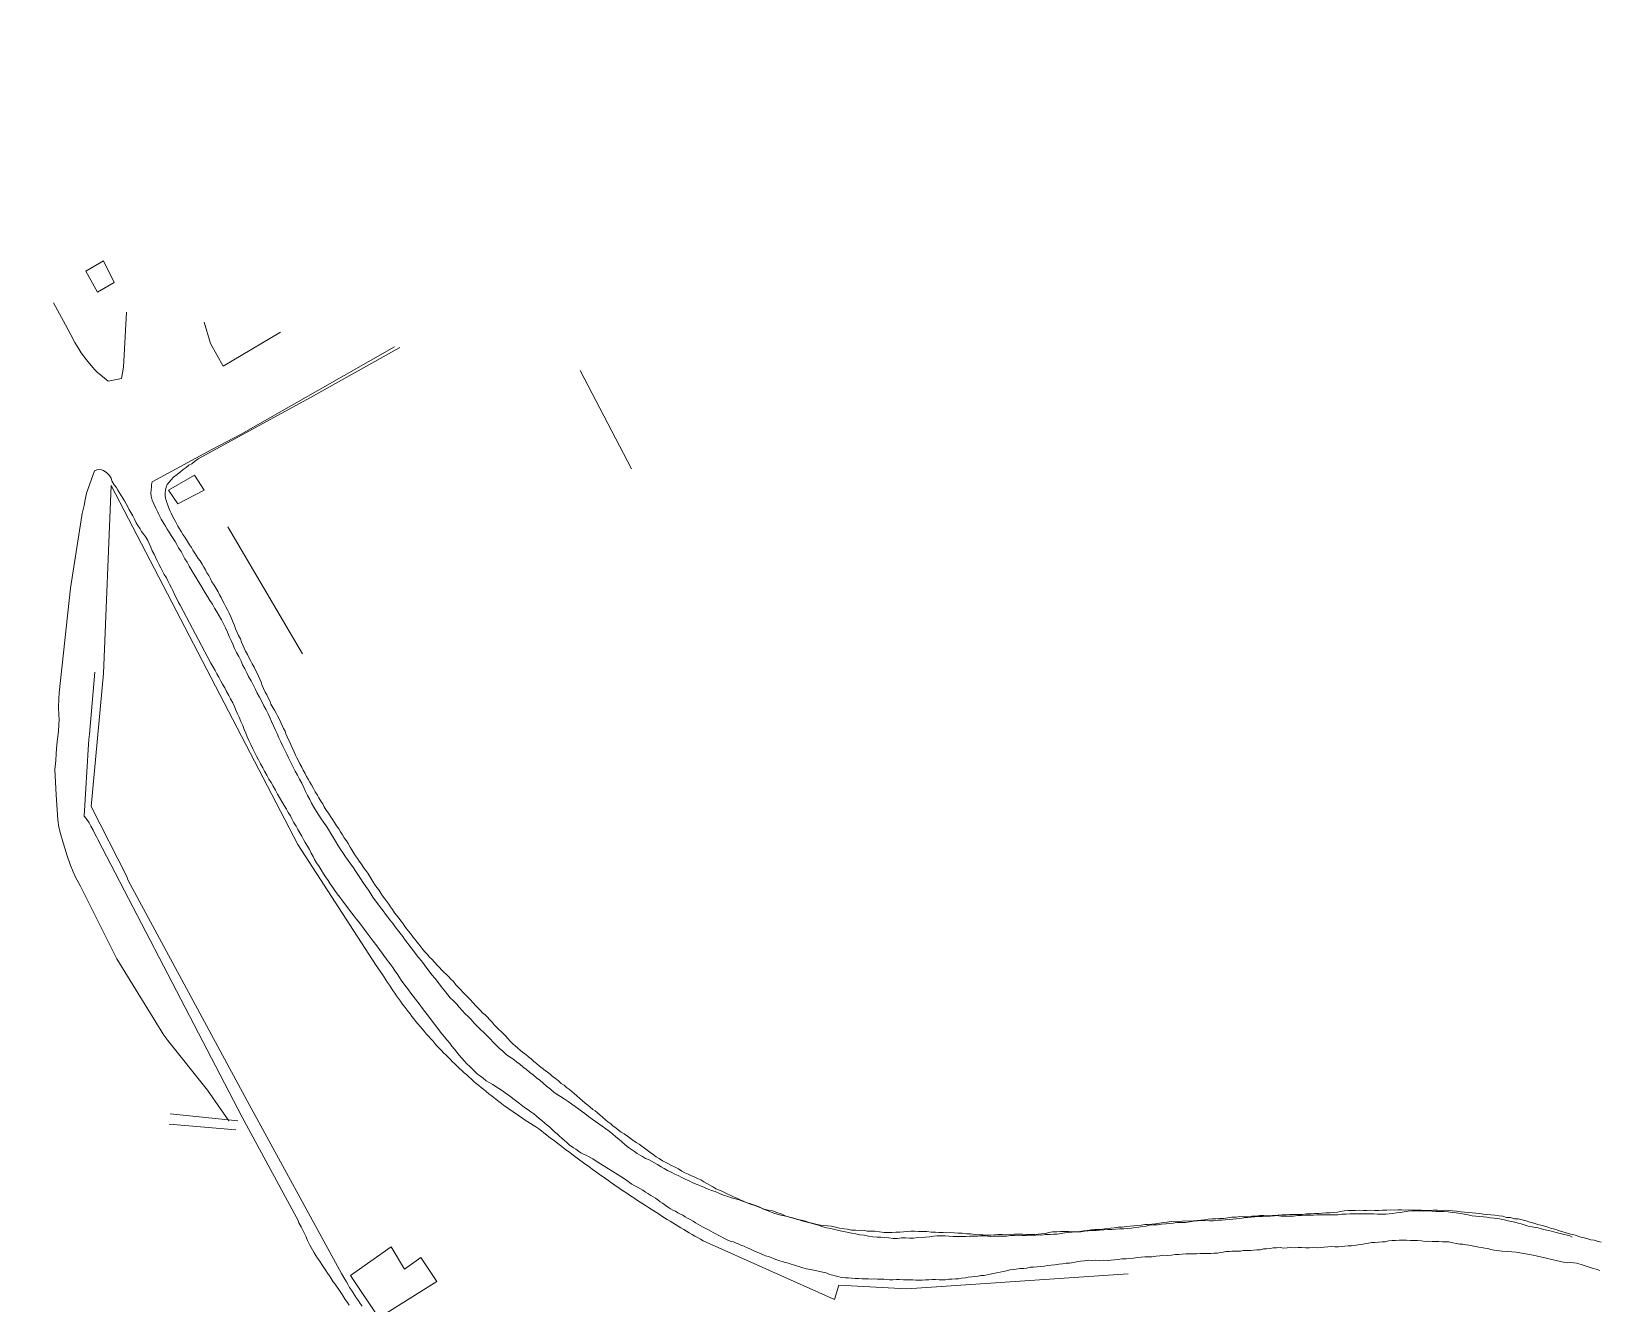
# Model space of a CAD drawing. Header units: inches. Extents: x 610851 to 630254, y 1234683 to 1264905.
# Drawn here: x 622825.68 to 622835.86, y 1246160.74 to 1246169.01 of the extents above; entities that cross this region are included whole.
import ezdxf

# ---------------------------------------------------------------- set-up
doc = ezdxf.new("R2010")
doc.units = ezdxf.units.IN
doc.header["$MEASUREMENT"] = 0
doc.layers.add('Level 50', color=7, linetype='Continuous', lineweight=0)
doc.layers.add('Level 7', color=7, linetype='Continuous', lineweight=0)
doc.styles.add('Styletxt', font='txt.shx')
doc.dimstyles.new('STANDARD-Linear', dxfattribs={"dimtxt": 1.5, "dimasz": 1.13, "dimexe": 0.125, "dimexo": 0.000625, "dimgap": 0.3, "dimtad": 1, "dimzin": 7, "dimdsep": 46, "dimtxsty": 'Styletxt', "dimsah": 1, "dimcen": 2.5, "dimclrd": 1, "dimclre": 1, "dimclrt": 2, "dimaunit": 1, "dimadec": 7, "dimazin": 0, "dimtfac": 1, "dimtofl": 0, "dimtmove": 1, "dimatfit": 3, "dimfxl": 1, "dimtolj": 1, "dimtzin": 0, "dimarcsym": 0})

msp = doc.modelspace()

# ---------------------------------------------------------------- linework, layer by layer
at = {"layer": 'Level 50', "color": 7, "flags": 128}
for points in [[(622826.14533, 1246167.51788), (622826.21443, 1246167.3781), (622826.10682, 1246167.31369), (622826.02906, 1246167.45164), (622826.14533, 1246167.51788)], [(622825.8198, 1246167.24503), (622825.89786, 1246167.10284), (622825.91472, 1246167.07037), (622825.93152, 1246167.03748), (622825.95908, 1246166.9868), (622825.97914, 1246166.95307), (622826.0005, 1246166.9196), (622826.03331, 1246166.87371), (622826.08645, 1246166.81258), (622826.10347, 1246166.7944)], [(622826.29393, 1246167.18395), (622826.27474, 1246166.82704), (622826.26214, 1246166.75207)], [(622827.29595, 1246167.05486), (622826.92246, 1246166.83407), (622826.84034, 1246166.98058), (622826.80028, 1246167.11872)], [(622826.46151, 1246166.08168), (622826.84887, 1246166.29227), (622827.04043, 1246166.39089), (622828.03589, 1246166.95954)], [(622835.69405, 1246161.17172), (622835.67741, 1246161.17975), (622835.66142, 1246161.18307), (622835.6411, 1246161.18864), (622835.61492, 1246161.19454), (622835.58922, 1246161.20079), (622835.57469, 1246161.20561), (622835.5587, 1246161.20893), (622835.53879, 1246161.21444), (622835.50683, 1246161.22109), (622835.48832, 1246161.22768), (622835.47239, 1246161.23142), (622835.45453, 1246161.23329), (622835.43421, 1246161.23886), (622835.41682, 1246161.2411), (622835.40084, 1246161.24442), (622835.38051, 1246161.24998), (622835.362, 1246161.25658), (622835.34209, 1246161.26209), (622835.32171, 1246161.26724), (622835.29999, 1246161.27172), (622835.27821, 1246161.27579), (622835.25349, 1246161.28318), (622835.23171, 1246161.28725), (622835.20993, 1246161.29132), (622835.18633, 1246161.29436), (622835.1631, 1246161.29693), (622835.1395, 1246161.29997), (622835.11627, 1246161.30254), (622835.09267, 1246161.30558), (622835.06762, 1246161.30713), (622835.04403, 1246161.31017), (622835.01785, 1246161.31606), (622834.99028, 1246161.32088), (622834.96668, 1246161.32392), (622834.93911, 1246161.32873), (622834.91406, 1246161.33028), (622834.88648, 1246161.33509), (622834.86102, 1246161.33669), (622834.83451, 1246161.33674), (622834.80764, 1246161.33725), (622834.78259, 1246161.3388), (622834.75315, 1246161.34217), (622834.72881, 1246161.33941), (622834.70376, 1246161.34096), (622834.67725, 1246161.34101), (622834.65038, 1246161.34152), (622834.62786, 1246161.33979), (622834.60201, 1246161.33513), (622834.57621, 1246161.33088), (622834.55187, 1246161.32812), (622834.52788, 1246161.3249), (622834.50349, 1246161.32173), (622834.48096, 1246161.32), (622834.4541, 1246161.32052), (622834.42759, 1246161.32056), (622834.40212, 1246161.32216), (622834.37567, 1246161.32262), (622834.34875, 1246161.32273), (622834.32189, 1246161.32324), (622834.29936, 1246161.32151), (622834.27285, 1246161.32156), (622834.2478, 1246161.32311), (622834.22341, 1246161.31994), (622834.19654, 1246161.32045), (622834.17074, 1246161.3162), (622834.14424, 1246161.31625), (622834.1155, 1246161.31532), (622834.08899, 1246161.31537), (622834.06213, 1246161.31588), (622834.03521, 1246161.31599), (622834.01128, 1246161.31318), (622833.98436, 1246161.31328), (622833.95749, 1246161.31379), (622833.93351, 1246161.31057), (622833.90659, 1246161.31067), (622833.88266, 1246161.30786), (622833.85574, 1246161.30796), (622833.82742, 1246161.30698), (622833.80055, 1246161.3075), (622833.77111, 1246161.31087), (622833.7446, 1246161.31092), (622833.71587, 1246161.30999), (622833.68942, 1246161.31046), (622833.6625, 1246161.31056), (622833.6367, 1246161.30631), (622833.60983, 1246161.30682), (622833.58585, 1246161.3036), (622833.55893, 1246161.3037), (622833.53206, 1246161.30421), (622833.50808, 1246161.30099), (622833.48122, 1246161.30151), (622833.45536, 1246161.29684), (622833.42957, 1246161.29259), (622833.40125, 1246161.29161), (622833.3769, 1246161.28885), (622833.35185, 1246161.2904), (622833.32746, 1246161.28723), (622833.30347, 1246161.28401), (622833.27913, 1246161.28125), (622833.27913, 1246161.28125), (622833.25515, 1246161.27803), (622833.23081, 1246161.27527), (622833.20496, 1246161.27061), (622833.17916, 1246161.26635), (622833.15084, 1246161.26537), (622833.12397, 1246161.26589), (622833.09999, 1246161.26267), (622833.07559, 1246161.2595), (622833.05167, 1246161.25669), (622833.02293, 1246161.25576), (622832.99713, 1246161.25151), (622832.97063, 1246161.25156), (622832.94623, 1246161.24839), (622832.92483, 1246161.24231), (622832.90043, 1246161.23914), (622832.8765, 1246161.23633), (622832.85211, 1246161.23316), (622832.82813, 1246161.22994), (622832.80378, 1246161.22718), (622832.77939, 1246161.22401), (622832.75294, 1246161.22447), (622832.72461, 1246161.22349), (622832.70022, 1246161.22032), (622832.6733, 1246161.22042), (622832.64937, 1246161.21762), (622832.62105, 1246161.21664), (622832.59852, 1246161.21491), (622832.5716, 1246161.21501), (622832.54726, 1246161.21225), (622832.52328, 1246161.20903), (622832.49888, 1246161.20586), (622832.47202, 1246161.20638), (622832.44551, 1246161.20642), (622832.41864, 1246161.20694), (622832.39359, 1246161.20848), (622832.36667, 1246161.20859), (622832.34269, 1246161.20536), (622832.31582, 1246161.20588), (622832.29003, 1246161.20163), (622832.26857, 1246161.19513), (622832.24423, 1246161.19238), (622832.2217, 1246161.19065), (622832.19917, 1246161.18892), (622832.17225, 1246161.18902), (622832.14575, 1246161.18907), (622832.11888, 1246161.18959), (622832.09196, 1246161.18969), (622832.06551, 1246161.19015), (622832.04111, 1246161.18698), (622832.01279, 1246161.186), (622831.98774, 1246161.18754), (622831.96082, 1246161.18765), (622831.93829, 1246161.18592), (622831.91395, 1246161.18316), (622831.8889, 1246161.18471), (622831.86198, 1246161.18481), (622831.83693, 1246161.18635), (622831.81188, 1246161.1879), (622831.78249, 1246161.19168), (622831.75598, 1246161.19173), (622831.72799, 1246161.1966), (622831.70154, 1246161.19706), (622831.67608, 1246161.19866), (622831.65102, 1246161.2002), (622831.6285, 1246161.19848), (622831.60345, 1246161.20002), (622831.57653, 1246161.20012), (622831.55335, 1246161.20311), (622831.52643, 1246161.20321), (622831.49703, 1246161.207), (622831.47053, 1246161.20704), (622831.44361, 1246161.20714), (622831.41856, 1246161.20869), (622831.39351, 1246161.21023), (622831.36917, 1246161.20748), (622831.34664, 1246161.20575), (622831.32224, 1246161.20258), (622831.29719, 1246161.20412), (622831.27326, 1246161.20132), (622831.24453, 1246161.20039), (622831.21948, 1246161.20193), (622831.19003, 1246161.2053), (622831.161, 1246161.20862), (622831.13554, 1246161.21022), (622831.10908, 1246161.21068), (622831.0811, 1246161.21555), (622831.05857, 1246161.21382), (622831.03352, 1246161.21537), (622831.00847, 1246161.21691), (622830.98235, 1246161.22322), (622830.9573, 1246161.22477), (622830.92972, 1246161.22958), (622830.90355, 1246161.23548), (622830.87743, 1246161.24179), (622830.85238, 1246161.24333), (622830.82873, 1246161.24596), (622830.80555, 1246161.24895), (622830.78377, 1246161.25301), (622830.75905, 1246161.26041), (622830.75905, 1246161.26041), (622830.73334, 1246161.26666), (622830.70862, 1246161.27406), (622830.68292, 1246161.28031), (622830.65674, 1246161.28621), (622830.63642, 1246161.29178), (622830.61212, 1246161.29911), (622830.59179, 1246161.30468), (622830.57001, 1246161.30875), (622830.54823, 1246161.31282), (622830.52393, 1246161.32015), (622830.5036, 1246161.32572), (622830.48075, 1246161.33455), (622830.45972, 1246161.34442), (622830.43687, 1246161.35325), (622830.41144, 1246161.36495), (622830.39047, 1246161.37522), (622830.37009, 1246161.38037), (622830.34765, 1246161.38916), (622830.32733, 1246161.39472), (622830.30629, 1246161.40458), (622830.28345, 1246161.41342), (622830.26241, 1246161.42328), (622830.24143, 1246161.43356), (622830.21998, 1246161.44348), (622830.19895, 1246161.45334), (622830.17792, 1246161.4632), (622830.16086, 1246161.47129), (622830.14241, 1246161.4783), (622830.1253, 1246161.48597), (622830.10614, 1246161.49728), (622830.08656, 1246161.50864), (622830.06698, 1246161.52), (622830.04782, 1246161.53131), (622830.02824, 1246161.54267), (622830.00721, 1246161.55253), (622829.98576, 1246161.56245), (622829.9673, 1246161.56945), (622829.94627, 1246161.57932), (622829.92524, 1246161.58918), (622829.90566, 1246161.60054), (622829.88216, 1246161.61409), (622829.85818, 1246161.62728), (622829.83715, 1246161.63714), (622829.81757, 1246161.6485), (622829.80093, 1246161.65654), (622829.77949, 1246161.66645), (622829.7578, 1246161.68103), (622829.73822, 1246161.69239), (622829.71752, 1246161.7081), (622829.69729, 1246161.72418), (622829.67952, 1246161.73656), (622829.66181, 1246161.74937), (622829.64551, 1246161.76325), (622829.62775, 1246161.77564), (622829.60817, 1246161.787), (622829.58607, 1246161.80163), (622829.5683, 1246161.81402), (622829.55059, 1246161.82682), (622829.52989, 1246161.84253), (622829.51073, 1246161.85384), (622829.49261, 1246161.86669), (622829.47671, 1246161.88052), (622829.45854, 1246161.89296), (622829.44264, 1246161.9068), (622829.42452, 1246161.91965), (622829.40863, 1246161.93348), (622829.3898, 1246161.95064), (622829.37349, 1246161.96452), (622829.3576, 1246161.97835), (622829.34129, 1246161.99224), (622829.32605, 1246162.00135), (622829.30975, 1246162.01524), (622829.29344, 1246162.02912), (622829.27568, 1246162.04151), (622829.2569, 1246162.05908), (622829.24101, 1246162.07291), (622829.22217, 1246162.09006), (622829.20587, 1246162.10395), (622829.18956, 1246162.11783), (622829.17367, 1246162.13166), (622829.15549, 1246162.1441), (622829.1396, 1246162.15793), (622829.12142, 1246162.17038), (622829.10306, 1246162.18789), (622829.08236, 1246162.2036), (622829.06459, 1246162.21599), (622829.04829, 1246162.22988), (622829.03058, 1246162.24268), (622829.01721, 1246162.25324), (622828.99651, 1246162.26895), (622828.9802, 1246162.28283), (622828.95997, 1246162.29891), (622828.94366, 1246162.31279), (622828.92525, 1246162.32989), (622828.90894, 1246162.34378), (622828.88865, 1246162.35944), (622828.87053, 1246162.37229), (622828.85464, 1246162.38612), (622828.83833, 1246162.40001), (622828.83833, 1246162.40001), (622828.82202, 1246162.41389), (622828.80571, 1246162.42777), (622828.7887, 1246162.44596), (622828.77426, 1246162.46128), (622828.75982, 1246162.47661), (622828.74533, 1246162.49152), (622828.73048, 1246162.5069), (622828.71459, 1246162.52073), (622828.69968, 1246162.5357), (622828.68524, 1246162.55103), (622828.67262, 1246162.56738), (622828.65525, 1246162.58603), (622828.64075, 1246162.60095), (622828.62632, 1246162.61627), (622828.61001, 1246162.63016), (622828.59552, 1246162.64507), (622828.58108, 1246162.66039), (622828.56659, 1246162.67531), (622828.54921, 1246162.69396), (622828.52973, 1246162.71583), (622828.5109, 1246162.73298), (622828.4964, 1246162.74789), (622828.48197, 1246162.76322), (622828.46706, 1246162.77819), (622828.45262, 1246162.79351), (622828.43566, 1246162.81211), (622828.4201, 1246162.83179), (622828.40561, 1246162.8467), (622828.38865, 1246162.8653), (622828.3738, 1246162.88068), (622828.3579, 1246162.89451), (622828.343, 1246162.90948), (622828.32856, 1246162.9248), (622828.31407, 1246162.93972), (622828.29711, 1246162.95831), (622828.27973, 1246162.97696), (622828.26524, 1246162.99188), (622828.24828, 1246163.01047), (622828.23379, 1246163.02539), (622828.22075, 1246163.0418), (622828.20777, 1246163.05862), (622828.19515, 1246163.07497), (622828.18211, 1246163.09138), (622828.16907, 1246163.10779), (622828.15645, 1246163.12414), (622828.14089, 1246163.14382), (622828.12785, 1246163.16023), (622828.10477, 1246163.19014), (622828.09355, 1246163.20758), (622828.08057, 1246163.2244), (622828.06501, 1246163.24408), (622828.04986, 1246163.2637), (622828.03683, 1246163.28011), (622828.02314, 1246163.30123), (622828.0101, 1246163.31764), (622827.99893, 1246163.33549), (622827.9859, 1246163.3519), (622827.97473, 1246163.36975), (622827.95917, 1246163.38943), (622827.94795, 1246163.40687), (622827.93426, 1246163.42799), (622827.92122, 1246163.4444), (622827.90753, 1246163.46552), (622827.89595, 1246163.48343), (622827.87609, 1246163.51544), (622827.8624, 1246163.53656), (622827.85123, 1246163.55442), (622827.83567, 1246163.5741), (622827.82193, 1246163.5948), (622827.80642, 1246163.6149), (622827.7952, 1246163.63233), (622827.78403, 1246163.65018), (622827.77245, 1246163.66809), (622827.75876, 1246163.68921), (622827.74754, 1246163.70665), (622827.7353, 1246163.72927), (622827.72408, 1246163.7467), (622827.71039, 1246163.76782), (622827.69923, 1246163.78568), (622827.68507, 1246163.80644), (622827.6739, 1246163.82429), (622827.66021, 1246163.84541), (622827.6461, 1246163.86658), (622827.63488, 1246163.88402), (622827.62119, 1246163.90514), (622827.6075, 1246163.92627), (622827.5934, 1246163.94744), (622827.57965, 1246163.96815), (622827.56994, 1246163.9875), (622827.55872, 1246164.00493), (622827.54503, 1246164.02605), (622827.53526, 1246164.04499), (622827.52157, 1246164.06611), (622827.50928, 1246164.08831), (622827.49705, 1246164.11093), (622827.48583, 1246164.12837), (622827.47653, 1246164.14766), (622827.4649, 1246164.16515), (622827.4556, 1246164.18445), (622827.4556, 1246164.18445), (622827.44331, 1246164.20665), (622827.43354, 1246164.22558), (622827.42172, 1246164.24815), (622827.41196, 1246164.26708), (622827.40219, 1246164.28601), (622827.39284, 1246164.30489), (622827.3777, 1246164.34093), (622827.36799, 1246164.36028), (622827.3601, 1246164.38065), (622827.35075, 1246164.39953), (622827.33991, 1246164.42323), (622827.33056, 1246164.44211), (622827.32519, 1246164.45921), (622827.31542, 1246164.47815), (622827.30566, 1246164.49708), (622827.29776, 1246164.51745), (622827.28847, 1246164.53675), (622827.27618, 1246164.55895), (622827.26641, 1246164.57788), (622827.25706, 1246164.59676), (622827.24548, 1246164.61467), (622827.2336, 1246164.63682), (622827.22823, 1246164.65392), (622827.216, 1246164.67654), (622827.20623, 1246164.69547), (622827.19688, 1246164.71435), (622827.18605, 1246164.73805), (622827.1767, 1246164.75693), (622827.17026, 1246164.7788), (622827.16236, 1246164.79918), (622827.15259, 1246164.81811), (622827.14324, 1246164.83699), (622827.13348, 1246164.85592), (622827.12377, 1246164.87527), (622827.11148, 1246164.89747), (622827.10213, 1246164.91635), (622827.08989, 1246164.93897), (622827.08013, 1246164.9579), (622827.06825, 1246164.98006), (622827.05994, 1246165.00048), (622827.05059, 1246165.01936), (622827.04269, 1246165.03974), (622827.0348, 1246165.06011), (622827.02251, 1246165.08232), (622827.01461, 1246165.10269), (622827.00378, 1246165.12639), (622826.99588, 1246165.14677), (622826.98799, 1246165.16714), (622826.97285, 1246165.20318), (622826.96243, 1246165.22683), (622826.95014, 1246165.24903), (622826.94079, 1246165.26791), (622826.92855, 1246165.29053), (622826.91879, 1246165.30946), (622826.90944, 1246165.32834), (622826.89967, 1246165.34727), (622826.88996, 1246165.36662), (622826.87809, 1246165.38877), (622826.86398, 1246165.40995), (622826.85024, 1246165.43065), (622826.84052, 1246165.45), (622826.82865, 1246165.47215), (622826.81707, 1246165.49006), (622826.80772, 1246165.50893), (622826.79655, 1246165.52679), (622826.78679, 1246165.54572), (622826.77309, 1246165.56684), (622826.76006, 1246165.58325), (622826.74889, 1246165.6011), (622826.73767, 1246165.61854), (622826.72609, 1246165.63644), (622826.71674, 1246165.65532), (622826.7037, 1246165.67173), (622826.68389, 1246165.70416), (622826.67273, 1246165.72201), (622826.66151, 1246165.73945), (622826.64993, 1246165.75735), (622826.63876, 1246165.7752), (622826.62754, 1246165.79264), (622826.61207, 1246165.82283), (622826.59619, 1246165.85307), (622826.58577, 1246165.87672), (622826.576, 1246165.89565), (622826.56811, 1246165.91602), (622826.56021, 1246165.9364), (622826.55484, 1246165.9535), (622826.54835, 1246165.97496), (622826.54484, 1246165.99351), (622826.54527, 1246166.00987), (622826.54751, 1246166.02725), (622826.55266, 1246166.04763), (622826.55929, 1246166.06319), (622826.57131, 1246166.07805), (622826.58519, 1246166.09436), (622826.60089, 1246166.1117), (622826.62384, 1246166.12978), (622826.64679, 1246166.14786), (622826.66315, 1246166.16049), (622826.68142, 1246166.17497), (622826.68142, 1246166.17497), (622826.69965, 1246166.18903), (622826.71858, 1246166.19879), (622826.73639, 1246166.21291), (622826.75975, 1246166.23094), (622827.49111, 1246166.6291), (622828.07239, 1246166.95484)], [(622826.10347, 1246166.7944), (622826.17448, 1246166.73475), (622826.26214, 1246166.75207)], [(622829.24362, 1246166.80395), (622829.57771, 1246166.16628)], [(622826.08645, 1246166.15272), (622826.03502, 1246166.00827), (622826.02636, 1246165.96393), (622826.0183, 1246165.92752), (622826.00557, 1246165.87445), (622825.99947, 1246165.83357), (622825.93008, 1246165.3897), (622825.85721, 1246164.70977), (622825.85468, 1246164.67054), (622825.85323, 1246164.61349), (622825.85486, 1246164.56741), (622825.85619, 1246164.53526), (622825.85556, 1246164.5042), (622825.85124, 1246164.45762), (622825.84802, 1246164.42605), (622825.84432, 1246164.39413), (622825.83891, 1246164.34559), (622825.83693, 1246164.31386), (622825.83459, 1246164.26955), (622825.82759, 1246164.21196), (622825.83665, 1246164.04709), (622825.8481, 1246163.88444), (622825.85413, 1246163.83653), (622825.86657, 1246163.78611), (622825.88269, 1246163.7348), (622825.89656, 1246163.69219), (622825.90678, 1246163.65721), (622825.92766, 1246163.59392), (622825.94715, 1246163.54595), (622825.96369, 1246163.511), (622825.99443, 1246163.45233), (622826.23162, 1246162.98075), (622826.53788, 1246162.48343), (622826.56385, 1246162.44978), (622826.82148, 1246162.12706)], [(622835.8739, 1246160.95412), (622835.84965, 1246160.96188), (622835.82938, 1246160.96786), (622835.80947, 1246160.97337), (622835.79102, 1246160.98037), (622835.77116, 1246160.9863), (622835.7527, 1246160.9933), (622835.73719, 1246160.99699), (622835.72125, 1246161.00072), (622835.70527, 1246161.00404), (622835.70527, 1246161.00404), (622835.68027, 1246161.006), (622835.66219, 1246161.00286), (622835.64626, 1246161.0066), (622835.44029, 1246161.05417), (622835.32839, 1246161.07406), (622835.30194, 1246161.07452), (622835.27078, 1246161.07769), (622835.23854, 1246161.0789), (622835.22079, 1246161.08161), (622835.2034, 1246161.08385), (622835.18602, 1246161.08609), (622835.16429, 1246161.09057), (622835.14443, 1246161.0965), (622835.12663, 1246161.09879), (622835.10491, 1246161.10327), (622835.08757, 1246161.10593), (622835.06585, 1246161.11041), (622835.04412, 1246161.11489), (622835.02239, 1246161.11937), (622835.00319, 1246161.12058), (622834.98188, 1246161.12501), (622834.96262, 1246161.12581), (622834.9409, 1246161.13029), (622834.91735, 1246161.13375), (622834.8917, 1246161.14042), (622834.87063, 1246161.14019), (622834.84997, 1246161.1399), (622834.82684, 1246161.1433), (622834.80577, 1246161.14307), (622834.7833, 1246161.14176), (622834.7583, 1246161.14372), (622834.73765, 1246161.14343), (622834.7141, 1246161.14688), (622834.68911, 1246161.14884), (622834.66845, 1246161.14856), (622834.64164, 1246161.14949), (622834.61664, 1246161.15145), (622834.59018, 1246161.15191), (622834.56771, 1246161.15059), (622834.54524, 1246161.14928), (622834.52277, 1246161.14797), (622834.50029, 1246161.14665), (622834.47847, 1246161.14063), (622834.45787, 1246161.14076), (622834.43353, 1246161.138), (622834.41106, 1246161.13669), (622834.38858, 1246161.13538), (622834.36863, 1246161.13079), (622834.34429, 1246161.12804), (622834.32289, 1246161.12196), (622834.30041, 1246161.12064), (622834.28047, 1246161.11606), (622834.25799, 1246161.11475), (622834.23692, 1246161.11451), (622834.21445, 1246161.1132), (622834.19632, 1246161.10965), (622834.17384, 1246161.10833), (622834.15137, 1246161.10702), (622834.12637, 1246161.10898), (622834.1039, 1246161.10766), (622834.08143, 1246161.10635), (622834.05708, 1246161.1036), (622834.03461, 1246161.10228), (622834.00961, 1246161.10424), (622833.98574, 1246161.10184), (622833.95887, 1246161.10236), (622833.93387, 1246161.10432), (622833.9114, 1246161.10301), (622833.88893, 1246161.10169), (622833.86393, 1246161.10365), (622833.84146, 1246161.10234), (622833.81711, 1246161.09958), (622833.79399, 1246161.10298), (622833.77151, 1246161.10167), (622833.74904, 1246161.10036), (622833.73049, 1246161.09685), (622833.70656, 1246161.09404), (622833.68555, 1246161.09423), (622833.66554, 1246161.08923), (622833.64307, 1246161.08792), (622833.6206, 1246161.0866), (622833.60392, 1246161.08454), (622833.58326, 1246161.08426), (622833.55499, 1246161.08369), (622833.5365, 1246161.0806), (622833.51403, 1246161.07929), (622833.48178, 1246161.0805), (622833.4651, 1246161.07844), (622833.44263, 1246161.07713), (622833.42408, 1246161.07362), (622833.40595, 1246161.07007), (622833.38746, 1246161.06698), (622833.36498, 1246161.06567), (622833.34433, 1246161.06538), (622833.32367, 1246161.0651), (622833.3012, 1246161.06378), (622833.27438, 1246161.06471), (622833.25191, 1246161.0634), (622833.22938, 1246161.06167), (622833.22938, 1246161.06167), (622833.20257, 1246161.0626), (622833.18191, 1246161.06232), (622833.15762, 1246161.05998), (622833.13515, 1246161.05866), (622833.11268, 1246161.05735), (622833.08875, 1246161.05454), (622833.06441, 1246161.05179), (622833.03941, 1246161.05374), (622833.01366, 1246161.04991), (622832.98938, 1246161.04756), (622832.96363, 1246161.04373), (622832.94111, 1246161.042), (622832.91471, 1246161.04288), (622832.89036, 1246161.04012), (622832.86649, 1246161.03773), (622832.84215, 1246161.03497), (622832.81827, 1246161.03257), (622832.79393, 1246161.02982), (622832.76566, 1246161.02925), (622832.74132, 1246161.0265), (622832.71744, 1246161.0241), (622832.6931, 1246161.02135), (622832.67063, 1246161.02003), (622832.64563, 1246161.02199), (622832.6217, 1246161.01918), (622832.59629, 1246161.02119), (622832.57382, 1246161.01988), (622832.54742, 1246161.02076), (622832.52167, 1246161.01692), (622832.49733, 1246161.01416), (622832.47159, 1246161.01033), (622832.45164, 1246161.00574), (622832.4259, 1246161.0019), (622832.40342, 1246161.00059), (622832.37908, 1246160.99784), (622832.35515, 1246160.99503), (622832.32941, 1246160.99119), (622832.30512, 1246160.98885), (622832.28265, 1246160.98753), (622832.26264, 1246160.98254), (622832.23835, 1246160.98019), (622832.21588, 1246160.97888), (622832.19195, 1246160.97607), (622832.16948, 1246160.97476), (622832.14766, 1246160.96873), (622832.12519, 1246160.96742), (622832.10272, 1246160.96611), (622832.07879, 1246160.9633), (622832.06029, 1246160.96021), (622832.03637, 1246160.9574), (622832.01642, 1246160.95282), (622831.9946, 1246160.94679), (622831.97465, 1246160.9422), (622831.95031, 1246160.93945), (622831.93036, 1246160.93486), (622831.91041, 1246160.93028), (622831.89046, 1246160.9257), (622831.87046, 1246160.9207), (622831.84986, 1246160.92083), (622831.83131, 1246160.91733), (622831.80884, 1246160.91601), (622831.7907, 1246160.91246), (622831.76641, 1246160.91012), (622831.74828, 1246160.90656), (622831.72394, 1246160.9038), (622831.70399, 1246160.89922), (622831.68333, 1246160.89894), (622831.66086, 1246160.89762), (622831.63984, 1246160.8978), (622831.61984, 1246160.89281), (622831.59924, 1246160.89294), (622831.57858, 1246160.89265), (622831.55358, 1246160.89461), (622831.53256, 1246160.89479), (622831.51009, 1246160.89348), (622831.48943, 1246160.89319), (622831.46696, 1246160.89188), (622831.44589, 1246160.89165), (622831.42529, 1246160.89178), (622831.40603, 1246160.89258), (622831.38501, 1246160.89276), (622831.36581, 1246160.89397), (622831.34515, 1246160.89369), (622831.32015, 1246160.89564), (622831.29955, 1246160.89577), (622831.27702, 1246160.89405), (622831.25601, 1246160.89423), (622831.2368, 1246160.89544), (622831.2176, 1246160.89665), (622831.19835, 1246160.89745), (622831.17774, 1246160.89758), (622831.15854, 1246160.89879), (622831.13788, 1246160.89851), (622831.11868, 1246160.89972), (622831.09761, 1246160.89949), (622831.07701, 1246160.89961), (622831.05341, 1246160.90265), (622831.03281, 1246160.90278), (622831.00781, 1246160.90474), (622831.00781, 1246160.90474), (622830.98861, 1246160.90595), (622830.96935, 1246160.90675), (622830.95202, 1246160.9094), (622830.93422, 1246160.9117), (622830.9187, 1246160.91538), (622830.90277, 1246160.91912), (622830.88684, 1246160.92285), (622830.86511, 1246160.92733), (622830.85034, 1246160.93681), (622830.74353, 1246160.96025), (622830.71419, 1246160.96445), (622830.68414, 1246160.97295), (622830.66569, 1246160.97996), (622830.65017, 1246160.98364), (622830.63171, 1246160.99065), (622830.61578, 1246160.99438), (622830.59733, 1246161.00139), (622830.57742, 1246161.0069), (622830.55756, 1246161.01283), (622830.54163, 1246161.01656), (622830.52317, 1246161.02357), (622830.50472, 1246161.03057), (622830.48668, 1246161.03753), (622830.46822, 1246161.04453), (622830.44831, 1246161.05005), (622830.43131, 1246161.05855), (622830.41327, 1246161.0655), (622830.39481, 1246161.07251), (622830.37636, 1246161.07951), (622830.35972, 1246161.08755), (622830.34313, 1246161.096), (622830.32608, 1246161.10409), (622830.30949, 1246161.11254), (622830.29356, 1246161.11627), (622830.27692, 1246161.12431), (622830.25846, 1246161.13131), (622830.24188, 1246161.13976), (622830.22589, 1246161.14309), (622830.20785, 1246161.15004), (622830.19085, 1246161.15854), (622830.17421, 1246161.16658), (622830.15763, 1246161.17503), (622830.14099, 1246161.18306), (622830.1258, 1246161.19259), (622830.10922, 1246161.20104), (622830.09258, 1246161.20908), (622830.07347, 1246161.2208), (622830.05641, 1246161.22889), (622830.03983, 1246161.23733), (622830.02506, 1246161.24681), (622830.008, 1246161.2549), (622829.99323, 1246161.26438), (622829.97805, 1246161.27391), (622829.95894, 1246161.28563), (622829.94235, 1246161.29408), (622829.92716, 1246161.30361), (622829.91198, 1246161.31314), (622829.89534, 1246161.32118), (622829.8787, 1246161.32921), (622829.86352, 1246161.33874), (622829.84693, 1246161.34719), (622829.83029, 1246161.35523), (622829.81264, 1246161.36844), (622829.79534, 1246161.38119), (622829.78016, 1246161.39072), (622829.76497, 1246161.40025), (622829.74908, 1246161.41409), (622829.73431, 1246161.42356), (622829.71912, 1246161.43309), (622829.70394, 1246161.44263), (622829.68483, 1246161.45435), (622829.66964, 1246161.46388), (622829.65048, 1246161.47518), (622829.63137, 1246161.4869), (622829.61618, 1246161.49643), (622829.5996, 1246161.50488), (622829.58043, 1246161.51619), (622829.56525, 1246161.52572), (622829.54795, 1246161.53847), (622829.52632, 1246161.55346), (622829.34137, 1246161.66945), (622829.3266, 1246161.67893), (622829.29875, 1246161.69472), (622829.28217, 1246161.70317), (622829.26553, 1246161.7112), (622829.24894, 1246161.71965), (622829.23376, 1246161.72918), (622829.21605, 1246161.74199), (622829.20128, 1246161.75146), (622829.17272, 1246161.77155), (622829.15688, 1246161.7858), (622829.14104, 1246161.80004), (622829.12515, 1246161.81387), (622829.10931, 1246161.82812), (622829.09342, 1246161.84195), (622829.07717, 1246161.85625), (622829.06133, 1246161.87049), (622829.0473, 1246161.88577), (622829.02959, 1246161.89857), (622829.02959, 1246161.89857), (622829.0137, 1246161.9124), (622828.99393, 1246161.92883), (622828.97763, 1246161.94272), (622828.95781, 1246161.95874), (622828.94197, 1246161.97298), (622828.92426, 1246161.98578), (622828.90655, 1246161.99858), (622828.88744, 1246162.0103), (622828.87014, 1246162.02305), (622828.84991, 1246162.03913), (622828.8322, 1246162.05193), (622828.81491, 1246162.06468), (622828.79473, 1246162.08116), (622828.77702, 1246162.09397), (622828.7572, 1246162.10999), (622828.73809, 1246162.12171), (622828.71599, 1246162.13634), (622828.69688, 1246162.14806), (622828.67524, 1246162.16305), (622828.65608, 1246162.17436), (622828.63257, 1246162.1879), (622828.61239, 1246162.20439), (622828.5951, 1246162.21714), (622828.57739, 1246162.22994), (622828.55902, 1246162.24746), (622828.545, 1246162.26273), (622828.52617, 1246162.27989), (622828.50781, 1246162.2974), (622828.49126, 1246162.31595), (622828.47435, 1246162.33496), (622828.4578, 1246162.3535), (622828.44271, 1246162.37354), (622828.42756, 1246162.39317), (622828.4106, 1246162.41176), (622828.3955, 1246162.43181), (622828.37643, 1246162.45362), (622828.36134, 1246162.47366), (622828.34479, 1246162.4922), (622828.3297, 1246162.51224), (622828.31208, 1246162.53556), (622828.29699, 1246162.5556), (622828.28184, 1246162.57522), (622828.26422, 1246162.59853), (622828.24913, 1246162.61857), (622828.23404, 1246162.63861), (622828.21889, 1246162.65824), (622828.2038, 1246162.67828), (622828.1887, 1246162.69832), (622828.17361, 1246162.71836), (622828.15846, 1246162.73799), (622828.14337, 1246162.75803), (622828.12828, 1246162.77807), (622828.11313, 1246162.79769), (622828.09804, 1246162.81773), (622828.08042, 1246162.84104), (622828.06967, 1246162.85884), (622828.05387, 1246162.88318), (622828.03877, 1246162.90322), (622828.02508, 1246162.92434), (622828.01251, 1246162.94111), (622827.99742, 1246162.96115), (622827.9848, 1246162.97751), (622827.93881, 1246163.04193), (622827.92119, 1246163.06524), (622827.89853, 1246163.09509), (622827.88591, 1246163.11145), (622827.86576, 1246163.13803), (622827.85319, 1246163.1548), (622827.828, 1246163.18792), (622827.81544, 1246163.20469), (622827.80029, 1246163.22432), (622827.78772, 1246163.24108), (622827.77557, 1246163.2578), (622827.76042, 1246163.27743), (622827.74533, 1246163.29747), (622827.72771, 1246163.32078), (622827.71262, 1246163.34082), (622827.69494, 1246163.36371), (622827.68238, 1246163.38048), (622827.66476, 1246163.40379), (622827.64967, 1246163.42383), (622827.63639, 1246163.4449), (622827.61877, 1246163.46821), (622827.60508, 1246163.48934), (622827.58928, 1246163.51368), (622827.57418, 1246163.53372), (622827.55984, 1246163.55955), (622827.54656, 1246163.58062), (622827.53035, 1246163.60501), (622827.51707, 1246163.62608), (622827.50777, 1246163.64538), (622827.49595, 1246163.66794), (622827.48407, 1246163.69009), (622827.47085, 1246163.71157), (622827.4565, 1246163.73741), (622827.44575, 1246163.75521), (622827.43387, 1246163.77736), (622827.42205, 1246163.79992), (622827.40877, 1246163.82099), (622827.40877, 1246163.82099), (622827.39695, 1246163.84355), (622827.38074, 1246163.86795), (622827.36933, 1246163.89046), (622827.36003, 1246163.90975), (622827.34634, 1246163.93087), (622827.33488, 1246163.95297), (622827.31872, 1246163.97778), (622827.30437, 1246164.00361), (622827.28997, 1246164.02903), (622827.27675, 1246164.05052), (622827.26235, 1246164.07594), (622827.248, 1246164.10177), (622827.23407, 1246164.12756), (622827.22038, 1246164.14868), (622827.20603, 1246164.17451), (622827.1921, 1246164.2003), (622827.18027, 1246164.22286), (622827.16593, 1246164.2487), (622827.15153, 1246164.27412), (622827.13971, 1246164.29668), (622827.12718, 1246164.32355), (622827.11535, 1246164.34611), (622827.10282, 1246164.37297), (622827.09035, 1246164.40025), (622827.07993, 1246164.4239), (622827.06992, 1246164.44749), (622827.05991, 1246164.47108), (622827.05136, 1246164.49617), (622827.03883, 1246164.52304), (622827.02635, 1246164.55032), (622827.01593, 1246164.57396), (622827.00593, 1246164.59756), (622826.99592, 1246164.62115), (622826.9855, 1246164.64479), (622826.97157, 1246164.67058), (622826.95975, 1246164.69314), (622826.9454, 1246164.71898), (622826.93358, 1246164.74154), (622826.91778, 1246164.76588), (622826.90843, 1246164.78476), (622826.89408, 1246164.8106), (622826.88226, 1246164.83316), (622826.87043, 1246164.85572), (622826.85463, 1246164.88006), (622826.84281, 1246164.90263), (622826.64347, 1246165.27928), (622826.63271, 1246165.29708), (622826.62342, 1246165.31637), (622826.61406, 1246165.33525), (622826.60477, 1246165.35455), (622826.59588, 1246165.37379), (622826.58653, 1246165.39266), (622826.57471, 1246165.41523), (622826.56536, 1246165.43411), (622826.55354, 1246165.45667), (622826.54026, 1246165.47774), (622826.52844, 1246165.50031), (622826.51662, 1246165.52287), (622826.50474, 1246165.54502), (622826.49333, 1246165.56753), (622826.48291, 1246165.59118), (622826.47361, 1246165.61047), (622826.46221, 1246165.63298), (622826.45179, 1246165.65663), (622826.44178, 1246165.68022), (622826.43248, 1246165.69952), (622826.4192, 1246165.72058), (622826.40804, 1246165.73844), (622826.39294, 1246165.75848), (622826.38219, 1246165.77627), (622826.36891, 1246165.79734), (622826.35775, 1246165.81519), (622826.34593, 1246165.83776), (622826.33452, 1246165.86027), (622826.32264, 1246165.88242), (622826.31148, 1246165.90027), (622826.30218, 1246165.91956), (622826.29142, 1246165.93736), (622826.28213, 1246165.95665), (622826.27137, 1246165.97445), (622826.26021, 1246165.9923), (622826.24945, 1246166.0101), (622826.2387, 1246166.0279), (622826.22753, 1246166.04575), (622826.21497, 1246166.06252), (622826.19916, 1246166.08686), (622826.19561, 1246166.10499), (622826.18304, 1246166.12176), (622826.16649, 1246166.1403), (622826.14444, 1246166.15535), (622826.12453, 1246166.16086), (622826.10206, 1246166.15955), (622826.08645, 1246166.15272)], [(622827.82596, 1246160.72213), (622827.81386, 1246160.73926), (622827.80217, 1246160.75633), (622827.79054, 1246160.77382), (622827.77885, 1246160.7909), (622827.76768, 1246160.80875), (622827.75646, 1246160.82619), (622827.7453, 1246160.84404), (622827.7453, 1246160.84404), (622827.73455, 1246160.86184), (622827.72379, 1246160.87963), (622827.71351, 1246160.89779), (622827.69288, 1246160.93369), (622827.07877, 1246162.05646), (622826.30272, 1246163.49341), (622826.29664, 1246163.51482), (622826.06451, 1246163.97018), (622826.14387, 1246164.83444), (622826.19378, 1246166.05809)], [(622826.19378, 1246166.05809), (622827.4083, 1246163.72258), (622827.91776, 1246162.93733)], [(622826.46151, 1246166.08168), (622826.45746, 1246166.06326), (622826.45662, 1246166.04696), (622826.45433, 1246166.02916), (622826.45274, 1246166.00706), (622826.45443, 1246165.98748), (622826.46117, 1246165.96136), (622826.47159, 1246165.93772), (622826.48412, 1246165.91085), (622826.49846, 1246165.88502), (622826.50482, 1246165.86905), (622826.52029, 1246165.83886), (622826.53716, 1246165.80975), (622826.54791, 1246165.79196), (622826.55867, 1246165.77416), (622826.57236, 1246165.75304), (622826.58558, 1246165.73155), (622826.59675, 1246165.7137), (622826.61003, 1246165.69263), (622826.62078, 1246165.67484), (622826.6326, 1246165.65227), (622826.64882, 1246165.62788), (622826.66275, 1246165.6021), (622826.67463, 1246165.57995), (622826.68826, 1246165.55841), (622826.7022, 1246165.53263), (622826.71589, 1246165.51151), (622826.73023, 1246165.48567), (622826.74604, 1246165.46133), (622826.76038, 1246165.4355), (622826.77618, 1246165.41116), (622826.79053, 1246165.38532), (622826.80488, 1246165.35949), (622826.82068, 1246165.33515), (622826.83689, 1246165.31075), (622826.85264, 1246165.286), (622826.86704, 1246165.26058), (622826.88279, 1246165.23582), (622826.89714, 1246165.20999), (622826.91154, 1246165.18457), (622826.92401, 1246165.15729), (622826.93836, 1246165.13145), (622826.95089, 1246165.10459), (622826.96197, 1246165.07623), (622826.9745, 1246165.04937), (622826.98492, 1246165.02572), (622826.99739, 1246164.99844), (622827.00993, 1246164.97158), (622827.02427, 1246164.94574), (622827.03933, 1246164.91561), (622827.04933, 1246164.89201), (622827.06368, 1246164.86618), (622827.07657, 1246164.83885), (622827.08803, 1246164.81675), (622827.1049, 1246164.78764), (622827.1199, 1246164.75709), (622827.13285, 1246164.73018), (622827.14467, 1246164.70761), (622827.15866, 1246164.68224), (622827.173, 1246164.65641), (622827.18801, 1246164.62586), (622827.20235, 1246164.60002), (622827.2153, 1246164.57311), (622827.2253, 1246164.54951), (622827.23783, 1246164.52265), (622827.25031, 1246164.49537), (622827.26073, 1246164.47173), (622827.27326, 1246164.44486), (622827.28574, 1246164.41758), (622827.29827, 1246164.39072), (622827.31121, 1246164.3638), (622827.32369, 1246164.33652), (622827.33622, 1246164.30966), (622827.34804, 1246164.2871), (622827.3631, 1246164.25696), (622827.37857, 1246164.22677), (622827.39105, 1246164.19949), (622827.40539, 1246164.17366), (622827.41979, 1246164.14824), (622827.43372, 1246164.12246), (622827.44662, 1246164.09512), (622827.45915, 1246164.06826), (622827.47168, 1246164.0414), (622827.48602, 1246164.01556), (622827.49785, 1246163.993), (622827.51219, 1246163.96716), (622827.52865, 1246163.93811), (622827.54486, 1246163.91371), (622827.56067, 1246163.88937), (622827.57436, 1246163.86825), (622827.59198, 1246163.84494), (622827.60772, 1246163.82019), (622827.62353, 1246163.79585), (622827.6404, 1246163.76674), (622827.65409, 1246163.74562), (622827.66802, 1246163.71984), (622827.68424, 1246163.69545), (622827.70251, 1246163.66742), (622827.71872, 1246163.64303), (622827.73593, 1246163.61977), (622827.73593, 1246163.61977), (622827.75214, 1246163.59538), (622827.76976, 1246163.57207), (622827.78556, 1246163.54773), (622827.80172, 1246163.52292), (622827.815, 1246163.50185), (622827.8308, 1246163.47751), (622827.85095, 1246163.45093), (622827.86716, 1246163.42654), (622827.88291, 1246163.40178), (622827.89619, 1246163.38071), (622827.9138, 1246163.3574), (622827.9289, 1246163.33736), (622827.94657, 1246163.31447), (622827.96419, 1246163.29115), (622827.97928, 1246163.27111), (622827.99437, 1246163.25107), (622828.00699, 1246163.23472), (622828.02714, 1246163.20814), (622828.04223, 1246163.1881), (622828.06489, 1246163.15824), (622828.09009, 1246163.12512), (622828.10265, 1246163.10835), (622828.1178, 1246163.08872), (622828.13037, 1246163.07196), (622828.14546, 1246163.05192), (622828.16061, 1246163.03229), (622828.17823, 1246163.00898), (622828.19332, 1246162.98894), (622828.21239, 1246162.96712), (622828.23001, 1246162.94381), (622828.24763, 1246162.9205), (622828.26272, 1246162.90046), (622828.28034, 1246162.87715), (622828.29801, 1246162.85425), (622828.31703, 1246162.83202), (622828.33465, 1246162.80871), (622828.34979, 1246162.78909), (622828.36741, 1246162.76578), (622828.3825, 1246162.74574), (622828.39946, 1246162.72714), (622828.41783, 1246162.70962), (622828.44124, 1246162.68556), (622828.45779, 1246162.66702), (622828.47728, 1246162.64515), (622828.4963, 1246162.62292), (622828.51471, 1246162.60582), (622828.5356, 1246162.58503), (622828.55504, 1246162.56275), (622828.5785, 1246162.53911), (622828.59687, 1246162.52159), (622828.61775, 1246162.50081), (622828.63864, 1246162.48002), (622828.65953, 1246162.45923), (622828.67902, 1246162.43736), (622828.69991, 1246162.41658), (622828.71827, 1246162.39906), (622828.74061, 1246162.37977), (622828.76192, 1246162.35893), (622828.78355, 1246162.34394), (622828.80524, 1246162.32936), (622828.8294, 1246162.3111), (622828.85103, 1246162.29611), (622828.87379, 1246162.27676), (622828.89403, 1246162.26069), (622828.91632, 1246162.24099), (622828.938, 1246162.22641), (622828.96071, 1246162.20665), (622828.98094, 1246162.19058), (622829.00329, 1246162.17129), (622829.02599, 1246162.15153), (622829.05015, 1246162.13327), (622829.07291, 1246162.11392), (622829.09454, 1246162.09893), (622829.11623, 1246162.08435), (622829.13968, 1246162.07039), (622829.16571, 1246162.05357), (622829.18987, 1246162.03531), (622829.21151, 1246162.02032), (622829.23572, 1246162.00247), (622829.25337, 1246161.98925), (622829.27506, 1246161.97468), (622829.29777, 1246161.95492), (622829.32198, 1246161.93707), (622829.34361, 1246161.92208), (622829.36525, 1246161.90709), (622829.38688, 1246161.8921), (622829.41151, 1246161.87419), (622829.43315, 1246161.8592), (622829.45544, 1246161.8395), (622829.47567, 1246161.82343), (622829.4959, 1246161.80735), (622829.51427, 1246161.78984), (622829.54993, 1246161.75957), (622829.56511, 1246161.75004), (622829.59619, 1246161.72668), (622829.6153, 1246161.71496), (622829.63048, 1246161.70543), (622829.64965, 1246161.69412), (622829.66876, 1246161.6824), (622829.66876, 1246161.6824), (622829.68721, 1246161.67539), (622829.70819, 1246161.66512), (622829.7273, 1246161.6534), (622829.74647, 1246161.64209), (622829.76997, 1246161.62854), (622829.78908, 1246161.61682), (622829.81259, 1246161.60327), (622829.83497, 1246161.59408), (622829.85847, 1246161.58053), (622829.88086, 1246161.57133), (622829.90576, 1246161.55887), (622829.92674, 1246161.54859), (622829.9517, 1246161.53653), (622829.97702, 1246161.52401), (622830.0038, 1246161.51299), (622830.02618, 1246161.50379), (622830.05295, 1246161.49277), (622830.07534, 1246161.48357), (622830.09777, 1246161.47479), (622830.12197, 1246161.46663), (622830.14874, 1246161.4556), (622830.17552, 1246161.44458), (622830.2037, 1246161.43463), (622830.22795, 1246161.42688), (622830.25401, 1246161.42016), (622830.27826, 1246161.4124), (622830.30649, 1246161.40287), (622830.33069, 1246161.39471), (622830.35747, 1246161.38368), (622830.38564, 1246161.37374), (622830.41242, 1246161.36272), (622830.44101, 1246161.35272), (622830.46672, 1246161.34646), (622830.49424, 1246161.34123), (622830.52242, 1246161.33129), (622830.55101, 1246161.3213), (622830.57778, 1246161.31027), (622830.60783, 1246161.30177), (622830.63348, 1246161.2951), (622830.66207, 1246161.2851), (622830.68591, 1246161.2774), (622830.71203, 1246161.27109), (622830.73768, 1246161.26442), (622830.76773, 1246161.25592), (622830.7938, 1246161.2492), (622830.82057, 1246161.23817), (622830.84622, 1246161.2315), (622830.87375, 1246161.22627), (622830.89945, 1246161.22001), (622830.92552, 1246161.21329), (622830.95304, 1246161.20806), (622830.98056, 1246161.20283), (622831.00808, 1246161.1976), (622831.03555, 1246161.19196), (622831.06307, 1246161.18673), (622831.09205, 1246161.183), (622831.11952, 1246161.17736), (622831.14704, 1246161.17213), (622831.17391, 1246161.17161), (622831.19891, 1246161.16965), (622831.22572, 1246161.16872), (622831.25072, 1246161.16677), (622831.27969, 1246161.16303), (622831.30651, 1246161.1621), (622831.33225, 1246161.16594), (622831.3587, 1246161.16548), (622831.38552, 1246161.16455), (622831.41379, 1246161.16512), (622831.43813, 1246161.16787), (622831.46453, 1246161.167), (622831.48887, 1246161.16975), (622831.51461, 1246161.17359), (622831.54036, 1246161.17743), (622831.5647, 1246161.18018), (622831.5911, 1246161.17931), (622831.61797, 1246161.17879), (622831.64296, 1246161.17683), (622831.66936, 1246161.17596), (622831.69623, 1246161.17544), (622831.72263, 1246161.17457), (622831.75131, 1246161.17508), (622831.77524, 1246161.17789), (622831.80205, 1246161.17696), (622831.82851, 1246161.1765), (622831.8528, 1246161.17884), (622831.87925, 1246161.17838), (622831.90859, 1246161.17418), (622831.93433, 1246161.17801), (622831.9612, 1246161.1775), (622831.98947, 1246161.17806), (622832.01586, 1246161.17719), (622832.04161, 1246161.18103), (622832.06848, 1246161.18051), (622832.09529, 1246161.17958), (622832.11776, 1246161.18089), (622832.14421, 1246161.18043), (622832.1685, 1246161.18277), (622832.19496, 1246161.18231), (622832.2193, 1246161.18507), (622832.2193, 1246161.18507), (622832.2457, 1246161.18419), (622832.27004, 1246161.18695), (622832.29831, 1246161.18751), (622832.3226, 1246161.18986), (622832.34507, 1246161.19117), (622832.37081, 1246161.19501), (622832.39474, 1246161.19782), (622832.41909, 1246161.20057), (622832.44337, 1246161.20291), (622832.4673, 1246161.20572), (622832.49159, 1246161.20806), (622832.51552, 1246161.21087), (622832.53986, 1246161.21363), (622832.56561, 1246161.21747), (622832.58989, 1246161.21981), (622832.61816, 1246161.22037), (622832.64209, 1246161.22318), (622832.66784, 1246161.22702), (622832.69218, 1246161.22978), (622832.71647, 1246161.23212), (622832.74221, 1246161.23595), (622832.76866, 1246161.23549), (622832.79441, 1246161.23933), (622832.82015, 1246161.24317), (622832.84304, 1246161.24443), (622832.86697, 1246161.24724), (622832.89126, 1246161.24958), (622832.91518, 1246161.25239), (622832.93766, 1246161.2537), (622832.96013, 1246161.25501), (622832.98447, 1246161.25777), (622833.01022, 1246161.26161), (622833.03596, 1246161.26544), (622833.0603, 1246161.2682), (622833.08605, 1246161.27204), (622833.11245, 1246161.27116), (622833.13492, 1246161.27247), (622833.15739, 1246161.27379), (622833.18174, 1246161.27654), (622833.20673, 1246161.27459), (622833.23108, 1246161.27734), (622833.25747, 1246161.27646), (622833.28182, 1246161.27922), (622833.30822, 1246161.27834), (622833.33508, 1246161.27783), (622833.36148, 1246161.27695), (622833.38723, 1246161.28079), (622833.41409, 1246161.28028), (622833.43838, 1246161.28262), (622833.46413, 1246161.28645), (622833.48665, 1246161.28818), (622833.51053, 1246161.29058), (622833.533, 1246161.29189), (622833.55874, 1246161.29573), (622833.58309, 1246161.29848), (622833.60743, 1246161.30124), (622833.6313, 1246161.30363), (622833.65378, 1246161.30495), (622833.68064, 1246161.30443), (622833.70639, 1246161.30827), (622833.73279, 1246161.30739), (622833.75713, 1246161.31015), (622833.78287, 1246161.31399), (622833.80722, 1246161.31674), (622833.83362, 1246161.31587), (622833.85796, 1246161.31862), (622833.88436, 1246161.31775), (622833.91122, 1246161.31723), (622833.93949, 1246161.3178), (622833.96524, 1246161.32163), (622833.9935, 1246161.3222), (622834.01779, 1246161.32454), (622834.04466, 1246161.32403), (622834.06854, 1246161.32642), (622834.09288, 1246161.32918), (622834.11933, 1246161.32872), (622834.14362, 1246161.33106), (622834.16755, 1246161.33387), (622834.1875, 1246161.33845), (622834.21184, 1246161.34121), (622834.23613, 1246161.34355), (622834.26258, 1246161.34309), (622834.28505, 1246161.3444), (622834.30934, 1246161.34674), (622834.33434, 1246161.34478), (622834.36079, 1246161.34432), (622834.38327, 1246161.34563), (622834.40826, 1246161.34368), (622834.43653, 1246161.34424), (622834.46087, 1246161.347), (622834.48769, 1246161.34607), (622834.51016, 1246161.34738), (622834.53661, 1246161.34692), (622834.55909, 1246161.34823), (622834.5859, 1246161.3473), (622834.6109, 1246161.34535), (622834.63483, 1246161.34815), (622834.66164, 1246161.34722), (622834.68809, 1246161.34676), (622834.68809, 1246161.34676), (622834.7149, 1246161.34583), (622834.7399, 1246161.34388), (622834.76677, 1246161.34336), (622834.79064, 1246161.34576), (622834.81751, 1246161.34524), (622834.84251, 1246161.34328), (622834.86638, 1246161.34568), (622834.89138, 1246161.34372), (622834.91638, 1246161.34176), (622834.94138, 1246161.3398), (622834.97077, 1246161.33602), (622834.99389, 1246161.33262), (622835.01889, 1246161.33066), (622835.04389, 1246161.3287), (622835.06749, 1246161.32566), (622835.09248, 1246161.3237), (622835.11561, 1246161.3203), (622835.14061, 1246161.31834), (622835.16561, 1246161.31639), (622835.1906, 1246161.31443), (622835.21813, 1246161.3092), (622835.24172, 1246161.30616), (622835.26737, 1246161.29949), (622835.29237, 1246161.29753), (622835.31802, 1246161.29086), (622835.34302, 1246161.2889), (622835.36914, 1246161.28259), (622835.39479, 1246161.27592), (622835.41905, 1246161.26817), (622835.44511, 1246161.26144), (622835.46936, 1246161.25369), (622835.49068, 1246161.24926), (622835.51493, 1246161.24151), (622835.53525, 1246161.23594), (622835.55945, 1246161.22777), (622835.58076, 1246161.22335), (622835.60361, 1246161.21451), (622835.62347, 1246161.20859), (622835.64772, 1246161.20083), (622835.66763, 1246161.19532), (622835.6937, 1246161.1886), (622835.71542, 1246161.18411), (622835.74178, 1246161.17314), (622835.76351, 1246161.16866), (622835.78958, 1246161.16194), (622835.81383, 1246161.15418), (622835.83701, 1246161.1512), (622835.85687, 1246161.14527), (622835.88112, 1246161.13752)], [(622826.62891, 1246165.93723), (622826.79885, 1246166.02812), (622826.7375, 1246166.12355), (622826.56676, 1246166.02645), (622826.62891, 1246165.93723)], [(622827.43798, 1246164.9623), (622826.95305, 1246165.78774)], [(622826.0883, 1246164.84412), (622826.05437, 1246164.44029), (622826.04984, 1246164.4051), (622826.04652, 1246164.37607), (622826.01955, 1246163.90864), (622826.03258, 1246163.89223), (622826.05174, 1246163.86452), (622826.06361, 1246163.84236), (622826.07837, 1246163.81648), (622826.08885, 1246163.79324), (622826.09856, 1246163.7739), (622826.10832, 1246163.75496), (622826.13608, 1246163.70257), (622827.04633, 1246161.95165), (622827.3983, 1246161.30284), (622827.40766, 1246161.28396), (622827.41555, 1246161.26358), (622827.43036, 1246161.23811), (622827.44625, 1246161.20786), (622827.46026, 1246161.17618), (622827.4718, 1246161.14818), (622827.48727, 1246161.11799), (622827.50316, 1246161.08775), (622827.51432, 1246161.0699), (622827.52554, 1246161.05246), (622827.53671, 1246161.03461), (622827.54829, 1246161.01671), (622827.56956, 1246160.98577), (622827.58942, 1246160.95376), (622827.601, 1246160.93585), (622827.61362, 1246160.9195), (622827.62479, 1246160.90165), (622827.63895, 1246160.88088), (622827.65157, 1246160.86453), (622827.66315, 1246160.84662), (622827.67577, 1246160.83027), (622827.69558, 1246160.79784), (622827.71586, 1246160.76577), (622827.731, 1246160.74614), (622827.74258, 1246160.72824)], [(622827.91776, 1246162.93733), (622827.95818, 1246162.87867), (622827.9694, 1246162.86124), (622827.98057, 1246162.84339), (622827.9922, 1246162.8259), (622828.00342, 1246162.80846), (622828.01511, 1246162.79138), (622828.02674, 1246162.77389), (622828.03884, 1246162.75676), (622828.05053, 1246162.73969), (622828.06263, 1246162.72256), (622828.07479, 1246162.70584), (622828.0873, 1246162.68866), (622828.09946, 1246162.67194), (622828.11203, 1246162.65517), (622828.12465, 1246162.63882), (622828.13763, 1246162.622), (622828.15025, 1246162.60564), (622828.16329, 1246162.58923), (622828.17638, 1246162.57324), (622828.18941, 1246162.55683), (622828.20292, 1246162.54078), (622828.21642, 1246162.52473), (622828.22998, 1246162.5091), (622828.24348, 1246162.49305), (622828.25704, 1246162.47742), (622828.27101, 1246162.46173), (622828.28503, 1246162.44646), (622828.299, 1246162.43077), (622828.31303, 1246162.4155), (622828.32746, 1246162.40017), (622828.34154, 1246162.38531), (622828.35598, 1246162.36999), (622828.37088, 1246162.35502), (622828.38537, 1246162.34011), (622828.40033, 1246162.32555), (622828.41488, 1246162.31106), (622828.42984, 1246162.2965), (622828.44521, 1246162.2819), (622828.46017, 1246162.26735), (622828.47518, 1246162.25321), (622828.4906, 1246162.23902), (622828.50608, 1246162.22524), (622828.52151, 1246162.21105), (622828.5374, 1246162.19722), (622828.55288, 1246162.18344), (622828.56883, 1246162.17002), (622828.58477, 1246162.15661), (622828.60072, 1246162.14319), (622828.61667, 1246162.12977), (622828.63308, 1246162.11672), (622828.64944, 1246162.10325), (622828.66549, 1246162.09066), (622828.68191, 1246162.0776), (622828.69879, 1246162.06491), (622828.71526, 1246162.05227), (622828.73172, 1246162.03962), (622828.74866, 1246162.02734), (622828.76559, 1246162.01506), (622828.78253, 1246162.00278), (622828.79951, 1246161.99091), (622828.8165, 1246161.97904), (622828.8339, 1246161.96712), (622828.85089, 1246161.95526), (622828.86834, 1246161.94375), (622828.8858, 1246161.93224), (622828.90325, 1246161.92073), (622828.92076, 1246161.90964), (622828.93868, 1246161.8985), (622828.95619, 1246161.8874), (622828.97572, 1246161.87563), (622828.99213, 1246161.86257), (622829.00855, 1246161.84952), (622829.02496, 1246161.83646), (622829.04101, 1246161.82387), (622829.05743, 1246161.81082), (622829.07431, 1246161.79812), (622829.09077, 1246161.78548), (622829.10724, 1246161.77284), (622829.12365, 1246161.75978), (622829.14017, 1246161.74755), (622829.15706, 1246161.73486), (622829.17352, 1246161.72221), (622829.1904, 1246161.70952), (622829.20692, 1246161.69729), (622829.2238, 1246161.6846), (622829.24074, 1246161.67231), (622829.25726, 1246161.66009), (622829.27419, 1246161.6478), (622829.29113, 1246161.63552), (622829.30806, 1246161.62324), (622829.325, 1246161.61096), (622829.34193, 1246161.59868), (622829.35886, 1246161.5864), (622829.37585, 1246161.57453), (622829.39284, 1246161.56266), (622829.41019, 1246161.55033), (622829.42718, 1246161.53846), (622829.44416, 1246161.52659), (622829.46156, 1246161.51467), (622829.46156, 1246161.51467), (622829.47855, 1246161.5028), (622829.49601, 1246161.4913), (622829.51299, 1246161.47943), (622829.5304, 1246161.46751), (622829.54785, 1246161.456), (622829.56489, 1246161.44455), (622829.58229, 1246161.43263), (622829.59975, 1246161.42112), (622829.6172, 1246161.40961), (622829.63471, 1246161.39852), (622829.65217, 1246161.38701), (622829.66962, 1246161.37551), (622829.68713, 1246161.36441), (622829.70458, 1246161.35291), (622829.72209, 1246161.34181), (622829.74002, 1246161.33067), (622829.75747, 1246161.31916), (622829.77498, 1246161.30807), (622829.79295, 1246161.29733), (622829.81046, 1246161.28624), (622829.82838, 1246161.2751), (622829.84589, 1246161.264), (622829.86387, 1246161.25327), (622829.88184, 1246161.24254), (622829.89935, 1246161.23144), (622829.91733, 1246161.22071), (622829.9353, 1246161.20998), (622829.95328, 1246161.19925), (622829.97131, 1246161.18893), (622829.98928, 1246161.1782), (622830.00726, 1246161.16746), (622830.02529, 1246161.15715), (622830.04409, 1246161.14631)], [(622826.82148, 1246162.12706), (622826.9589, 1246161.9263), (622826.95854, 1246161.92677)], [(622827.00486, 1246161.8682), (622826.57101, 1246161.90431)], [(622826.57732, 1246161.97293), (622827.01823, 1246161.92623)], [(622827.93475, 1246160.64541), (622828.31206, 1246160.88254), (622828.2073, 1246161.03954), (622828.10275, 1246160.96295), (622828.01617, 1246161.10751), (622827.75097, 1246160.92074), (622827.93475, 1246160.64541)], [(622830.04409, 1246161.14631), (622830.89841, 1246160.76439)], [(622830.89841, 1246160.76439), (622830.92496, 1246160.85944), (622831.36875, 1246160.8351), (622832.80655, 1246160.93182)]]:
    msp.add_lwpolyline(points, dxfattribs=at)

# ---------------------------------------------------------------- leaders
at = {"layer": 'Level 7', "color": 7, "linetype": 'Continuous', "lineweight": 0}
msp.add_leader([(622783.37851, 1246120.7121), (622898.29613, 1246182.69654)], dimstyle='STANDARD-Linear', override={"dimscale": 1, "dimtxt": 20, "dimasz": 20, "dimgap": 10, "dimtad": 1, "dimclrd": 0, "dimlwd": 65534}, dxfattribs=at)
msp.add_leader([(622783.37851, 1246120.7121), (622898.29613, 1246182.69654)], dimstyle='STANDARD-Linear', override={"dimscale": 1, "dimtxt": 20, "dimasz": 20, "dimgap": 10, "dimtad": 1, "dimclrd": 0, "dimlwd": 65534}, dxfattribs=at)
msp.add_leader([(622783.37851, 1246120.7121), (622898.29613, 1246182.69654)], dimstyle='STANDARD-Linear', override={"dimscale": 1, "dimtxt": 20, "dimasz": 20, "dimgap": 10, "dimtad": 1, "dimclrd": 0, "dimlwd": 65534}, dxfattribs=at)

doc.saveas('drawing.dxf')
